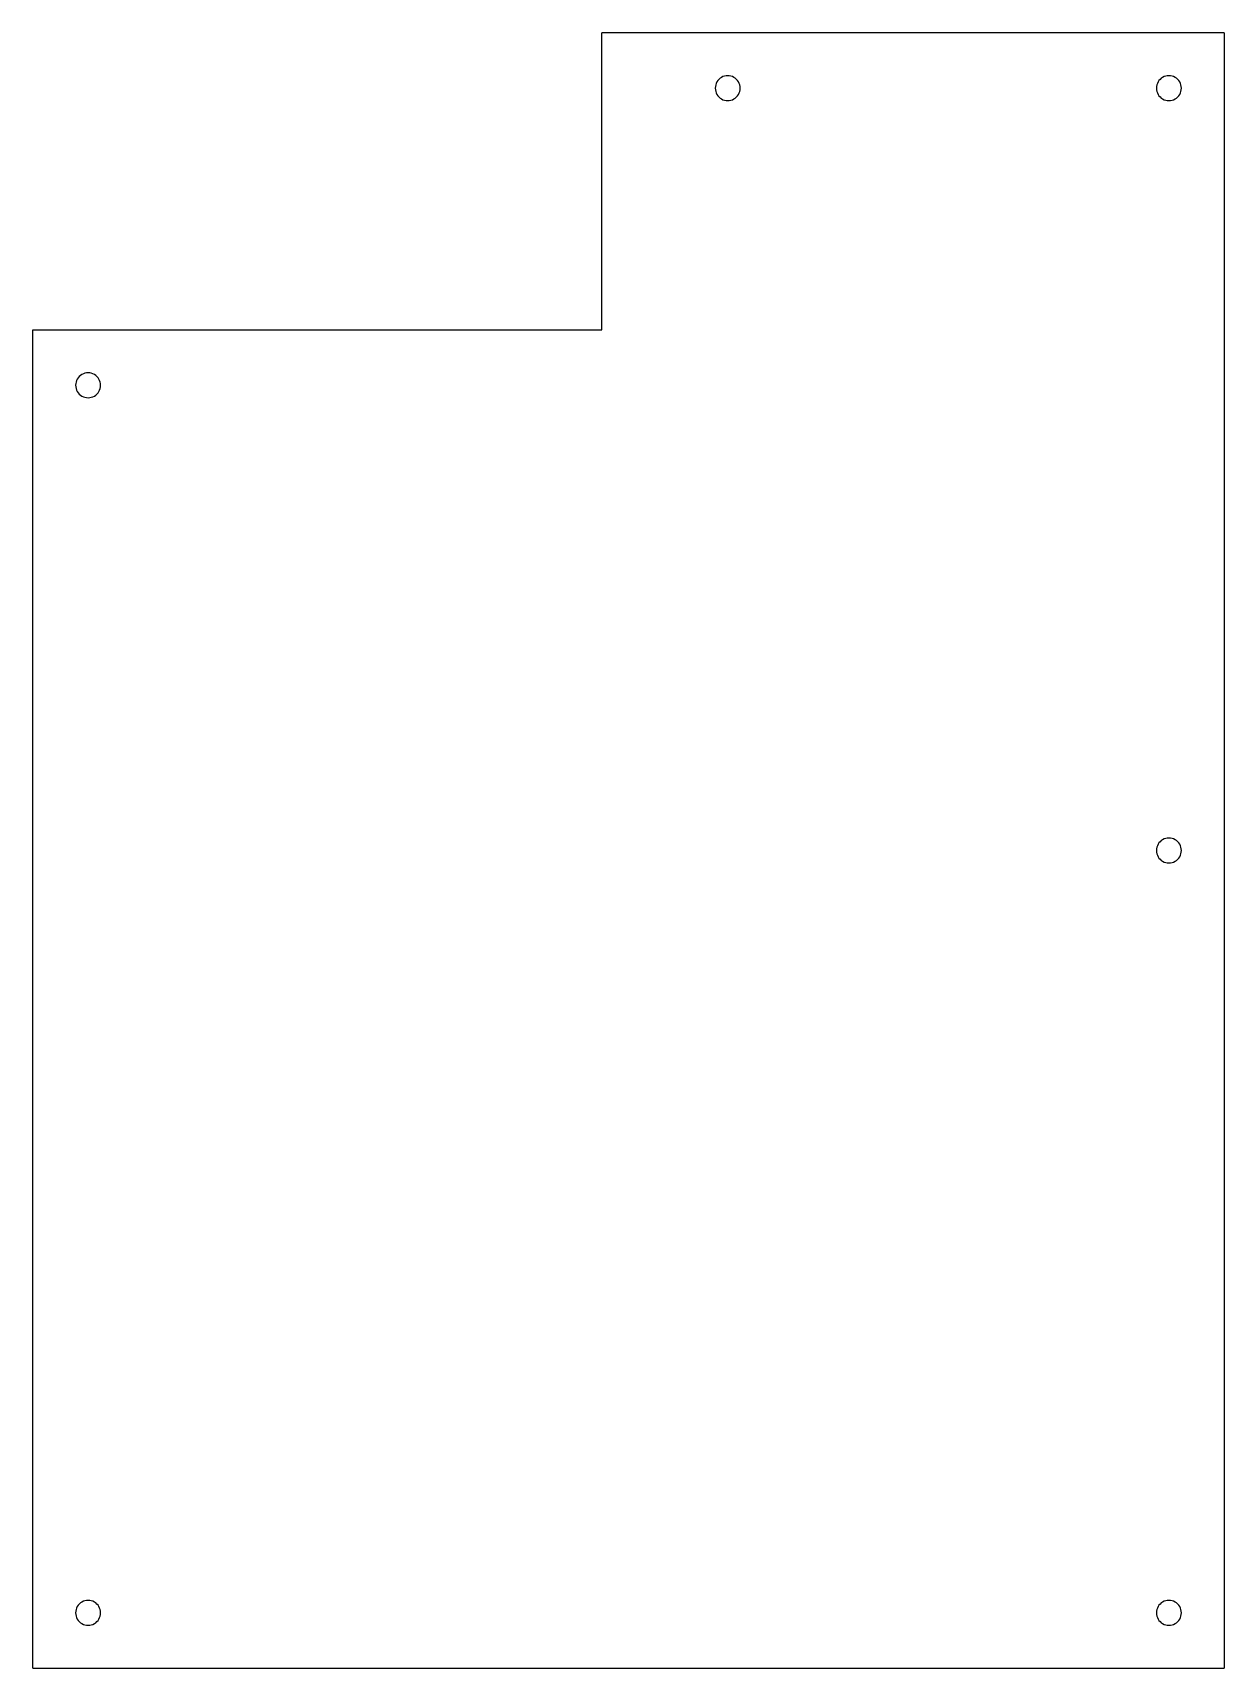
# Model space of a CAD drawing. Extents: x 15 to 624, y 44 to 880.
import ezdxf

# ---------------------------------------------------------------- set-up
doc = ezdxf.new("R2010")
doc.units = 0
doc.layers.get('0').update_dxf_attribs({"linetype": 'CONTINUOUS'})

msp = doc.modelspace()

# ---------------------------------------------------------------- linework, layer by layer
at = {"color": 7}
for points in [[(14.992679, 728.131675), (306.11079, 728.131675), (306.11079, 880.037047)], [(624.441502, 880.037047), (306.11079, 880.037047)], [(624.441502, 880.037047), (624.441502, 43.816615)], [(14.992679, 43.816615), (14.992679, 728.131675)], [(14.992679, 43.816615), (624.441502, 43.816615)]]:
    msp.add_lwpolyline(points, dxfattribs=at)
for points in [[(376.835205, 851.690591)], [(602.472998, 851.690591)], [(49.717089, 699.785222)], [(602.472998, 461.92681)], [(49.717089, 72.16309)], [(602.472998, 72.16309)]]:
    msp.add_lwpolyline(points, close=True, dxfattribs=at)
for points in [[(367.268272, 857.214062), (365.294926, 856.07475), (364.079295, 853.969215), (364.079295, 851.690591)], [(373.646227, 857.214062), (371.672881, 858.353374), (369.241619, 858.353374), (367.268272, 857.214062)], [(376.835205, 851.690591), (376.835205, 853.969215), (375.619574, 856.07475), (373.646227, 857.214062)], [(592.904807, 857.217705), (590.93082, 856.077422), (589.715532, 853.970256), (589.717095, 851.690591)], [(599.285285, 857.217705), (597.311298, 858.357989), (594.878794, 858.357989), (592.904807, 857.217705)], [(602.472998, 851.690591), (602.474561, 853.970256), (601.259272, 856.077422), (599.285285, 857.217705)], [(364.079295, 851.690591), (364.079295, 849.411967), (365.294926, 847.306432), (367.268272, 846.16712)], [(367.268272, 846.16712), (369.241619, 845.027808), (371.672881, 845.027808), (373.646227, 846.16712)], [(373.646227, 846.16712), (375.619574, 847.306432), (376.835205, 849.411967), (376.835205, 851.690591)], [(589.717095, 851.690591), (589.715532, 849.410927), (590.93082, 847.303761), (592.904807, 846.163477)], [(592.904807, 846.163477), (594.878794, 845.023193), (597.311298, 845.023193), (599.285285, 846.163477)], [(599.285285, 846.163477), (601.259272, 847.303761), (602.474561, 849.410927), (602.472998, 851.690591)], [(40.15016, 705.308692), (38.176814, 704.16938), (36.961183, 702.063845), (36.961183, 699.785222)], [(46.528113, 705.308692), (44.554767, 706.448003), (42.123505, 706.448003), (40.15016, 705.308692)], [(49.717089, 699.785222), (49.717089, 702.063845), (48.501458, 704.16938), (46.528113, 705.308692)], [(36.961183, 699.785222), (36.961183, 697.506599), (38.176814, 695.401065), (40.15016, 694.261753)], [(40.15016, 694.261753), (42.123505, 693.122442), (44.554767, 693.122442), (46.528113, 694.261753)], [(46.528113, 694.261753), (48.501458, 695.401065), (49.717089, 697.506599), (49.717089, 699.785222)], [(599.285285, 467.453924), (597.311298, 468.594208), (594.878794, 468.594208), (592.904807, 467.453924)], [(592.904807, 467.453924), (590.93082, 466.31364), (589.715532, 464.206474), (589.717095, 461.92681)], [(589.717095, 461.92681), (589.715532, 459.647145), (590.93082, 457.539979), (592.904807, 456.399696)], [(602.472998, 461.92681), (602.474561, 464.206474), (601.259272, 466.31364), (599.285285, 467.453924)], [(599.285285, 456.399696), (601.259272, 457.539979), (602.474561, 459.647145), (602.472998, 461.92681)], [(592.904807, 456.399696), (594.878794, 455.259412), (597.311298, 455.259412), (599.285285, 456.399696)], [(40.15016, 77.686559), (38.176814, 76.547247), (36.961183, 74.441713), (36.961183, 72.16309)], [(46.528113, 77.686559), (44.554767, 78.825871), (42.123505, 78.825871), (40.15016, 77.686559)], [(49.717089, 72.16309), (49.717089, 74.441713), (48.501458, 76.547247), (46.528113, 77.686559)], [(592.904807, 77.690204), (590.93082, 76.54992), (589.715532, 74.442754), (589.717095, 72.16309)], [(599.285285, 77.690204), (597.311298, 78.830488), (594.878794, 78.830488), (592.904807, 77.690204)], [(602.472998, 72.16309), (602.474561, 74.442754), (601.259272, 76.54992), (599.285285, 77.690204)], [(36.961183, 72.16309), (36.961183, 69.884467), (38.176814, 67.778932), (40.15016, 66.639621)], [(46.528113, 66.639621), (48.501458, 67.778932), (49.717089, 69.884467), (49.717089, 72.16309)], [(589.717095, 72.16309), (589.715532, 69.883425), (590.93082, 67.776259), (592.904807, 66.635976)], [(599.285285, 66.635976), (601.259272, 67.776259), (602.474561, 69.883425), (602.472998, 72.16309)], [(40.15016, 66.639621), (42.123505, 65.500309), (44.554767, 65.500309), (46.528113, 66.639621)], [(592.904807, 66.635976), (594.878794, 65.495692), (597.311298, 65.495692), (599.285285, 66.635976)]]:
    msp.add_open_spline(points, degree=3, dxfattribs=at)

doc.saveas('drawing.dxf')
